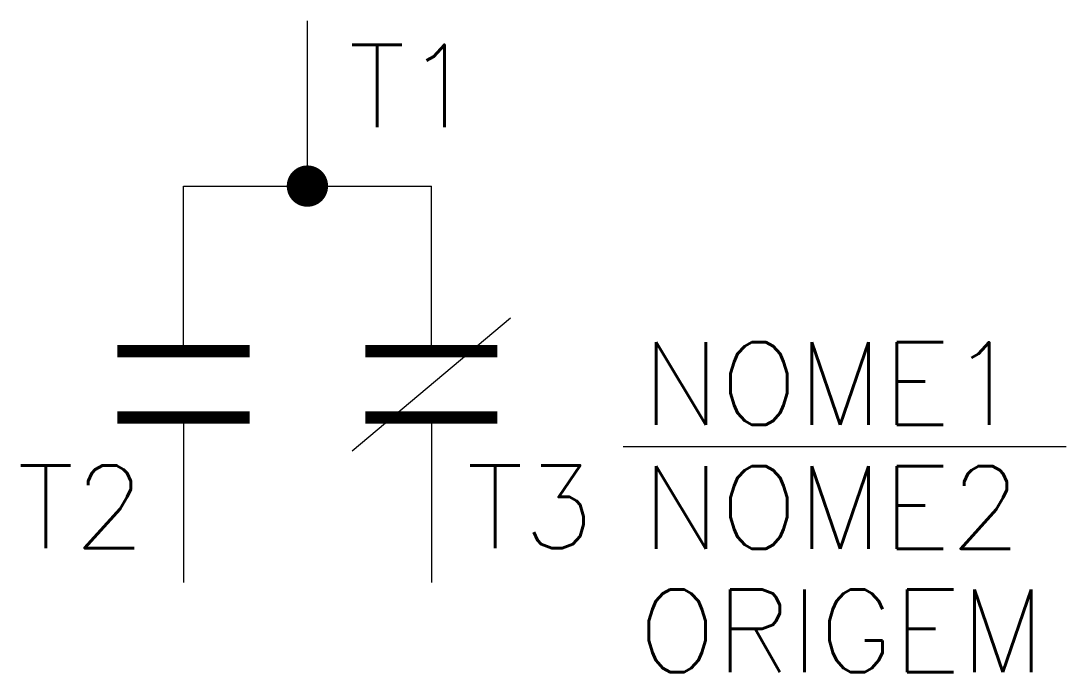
# Model space of a CAD drawing. Extents: x 148.1 to 173.4, y 173.2 to 189.
import ezdxf
from ezdxf.enums import TextEntityAlignment as Align

# ---------------------------------------------------------------- set-up
doc = ezdxf.new("R2010")
doc.units = 0
doc.header["$MEASUREMENT"] = 0
doc.layers.get('0').update_dxf_attribs({"linetype": 'CONTINUOUS'})
doc.styles.add('ROMANS', font='romans')

# ---------------------------------------------------------------- blocks, each defined once
blk = doc.blocks.new('CON2')
at = {"const_width": 0.5}
blk.add_lwpolyline([(-0.25, 0, 1), (0.25, 0, 1)], format="xyb", close=True, dxfattribs=at)

msp = doc.modelspace()

# ---------------------------------------------------------------- linework, layer by layer
at = {"color": 0}
for p, q in [((155, 185), (155, 189)), ((152, 185), (158, 185)), ((162.645, 178.696), (173.364, 178.696))]:
    msp.add_line(p, q, dxfattribs=at)
for p, q in [((152, 181), (152, 185)), ((158, 181), (158, 185)), ((156.085, 178.593), (159.915, 181.807)), ((152, 179.4), (152, 175.4)), ((158, 179.4), (158, 175.4))]:
    msp.add_line(p, q)
at = {"color": 5, "const_width": 0.3}
for points in [[(153.6, 181), (150.4, 181)], [(159.6, 181), (156.4, 181)], [(153.6, 179.4), (150.4, 179.4)], [(159.6, 179.4), (156.4, 179.4)]]:
    msp.add_lwpolyline(points, dxfattribs=at)

# ---------------------------------------------------------------- block references
at = {"color": 0, "xscale": -1, "rotation": 90}
msp.add_blockref('CON2', (155, 185), dxfattribs=at)

# ---------------------------------------------------------------- texts
at = {"color": 7, "lineweight": -3, "style": 'ROMANS'}
for tag, text, p in [('T1', '', (156, 187.424)), ('NOME1', '', (163.099, 180.221)), ('T3', '', (158.855, 177.237)), ('NOME2', 'NOME2', (163.099, 177.221)), ('ORIGEM', 'ORIGEM', (163.006, 174.232))]:
    msp.add_attdef(tag, text=text, height=2, dxfattribs=at).set_placement(p, align=Align.MIDDLE_LEFT)
msp.add_attdef('T2', text='', height=2, dxfattribs=at).set_placement((151.065, 177.237), align=Align.MIDDLE_RIGHT)

doc.saveas('drawing.dxf')
